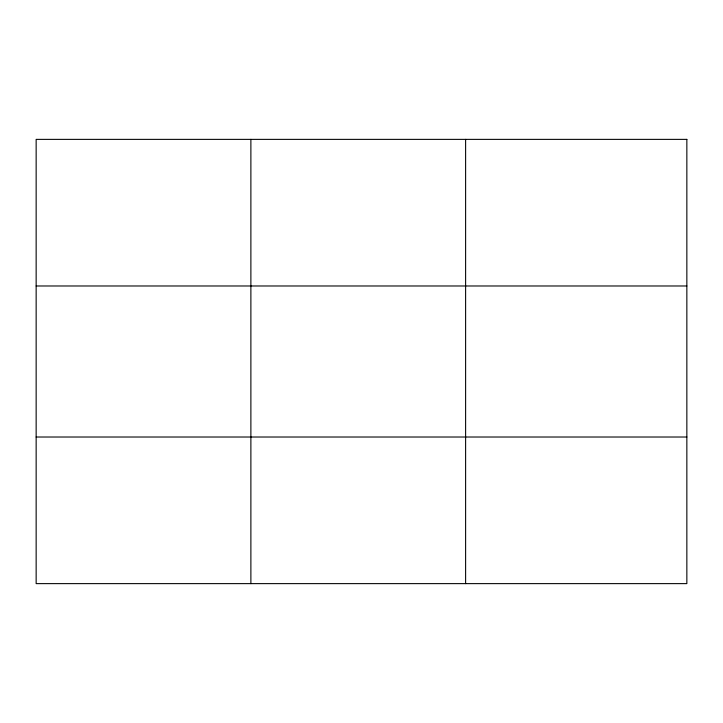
<?xml version="1.0" encoding="UTF-8"?>
<svg xmlns="http://www.w3.org/2000/svg" width="723" height="723" viewBox="0 0 723 723"><rect width="100%" height="100%" fill="white"/><g stroke="black" fill="none" stroke-linecap="round" stroke-linejoin="round"><path stroke-width="1.08" d="M250.881 139.376L250.881 583.624M465.612 139.376L465.612 583.624M36.15 285.983L686.85 285.983M36.15 437.017L686.85 437.017M686.85 139.376L686.85 583.624L36.15 583.624L36.15 139.376L686.85 139.376"/></g></svg>
